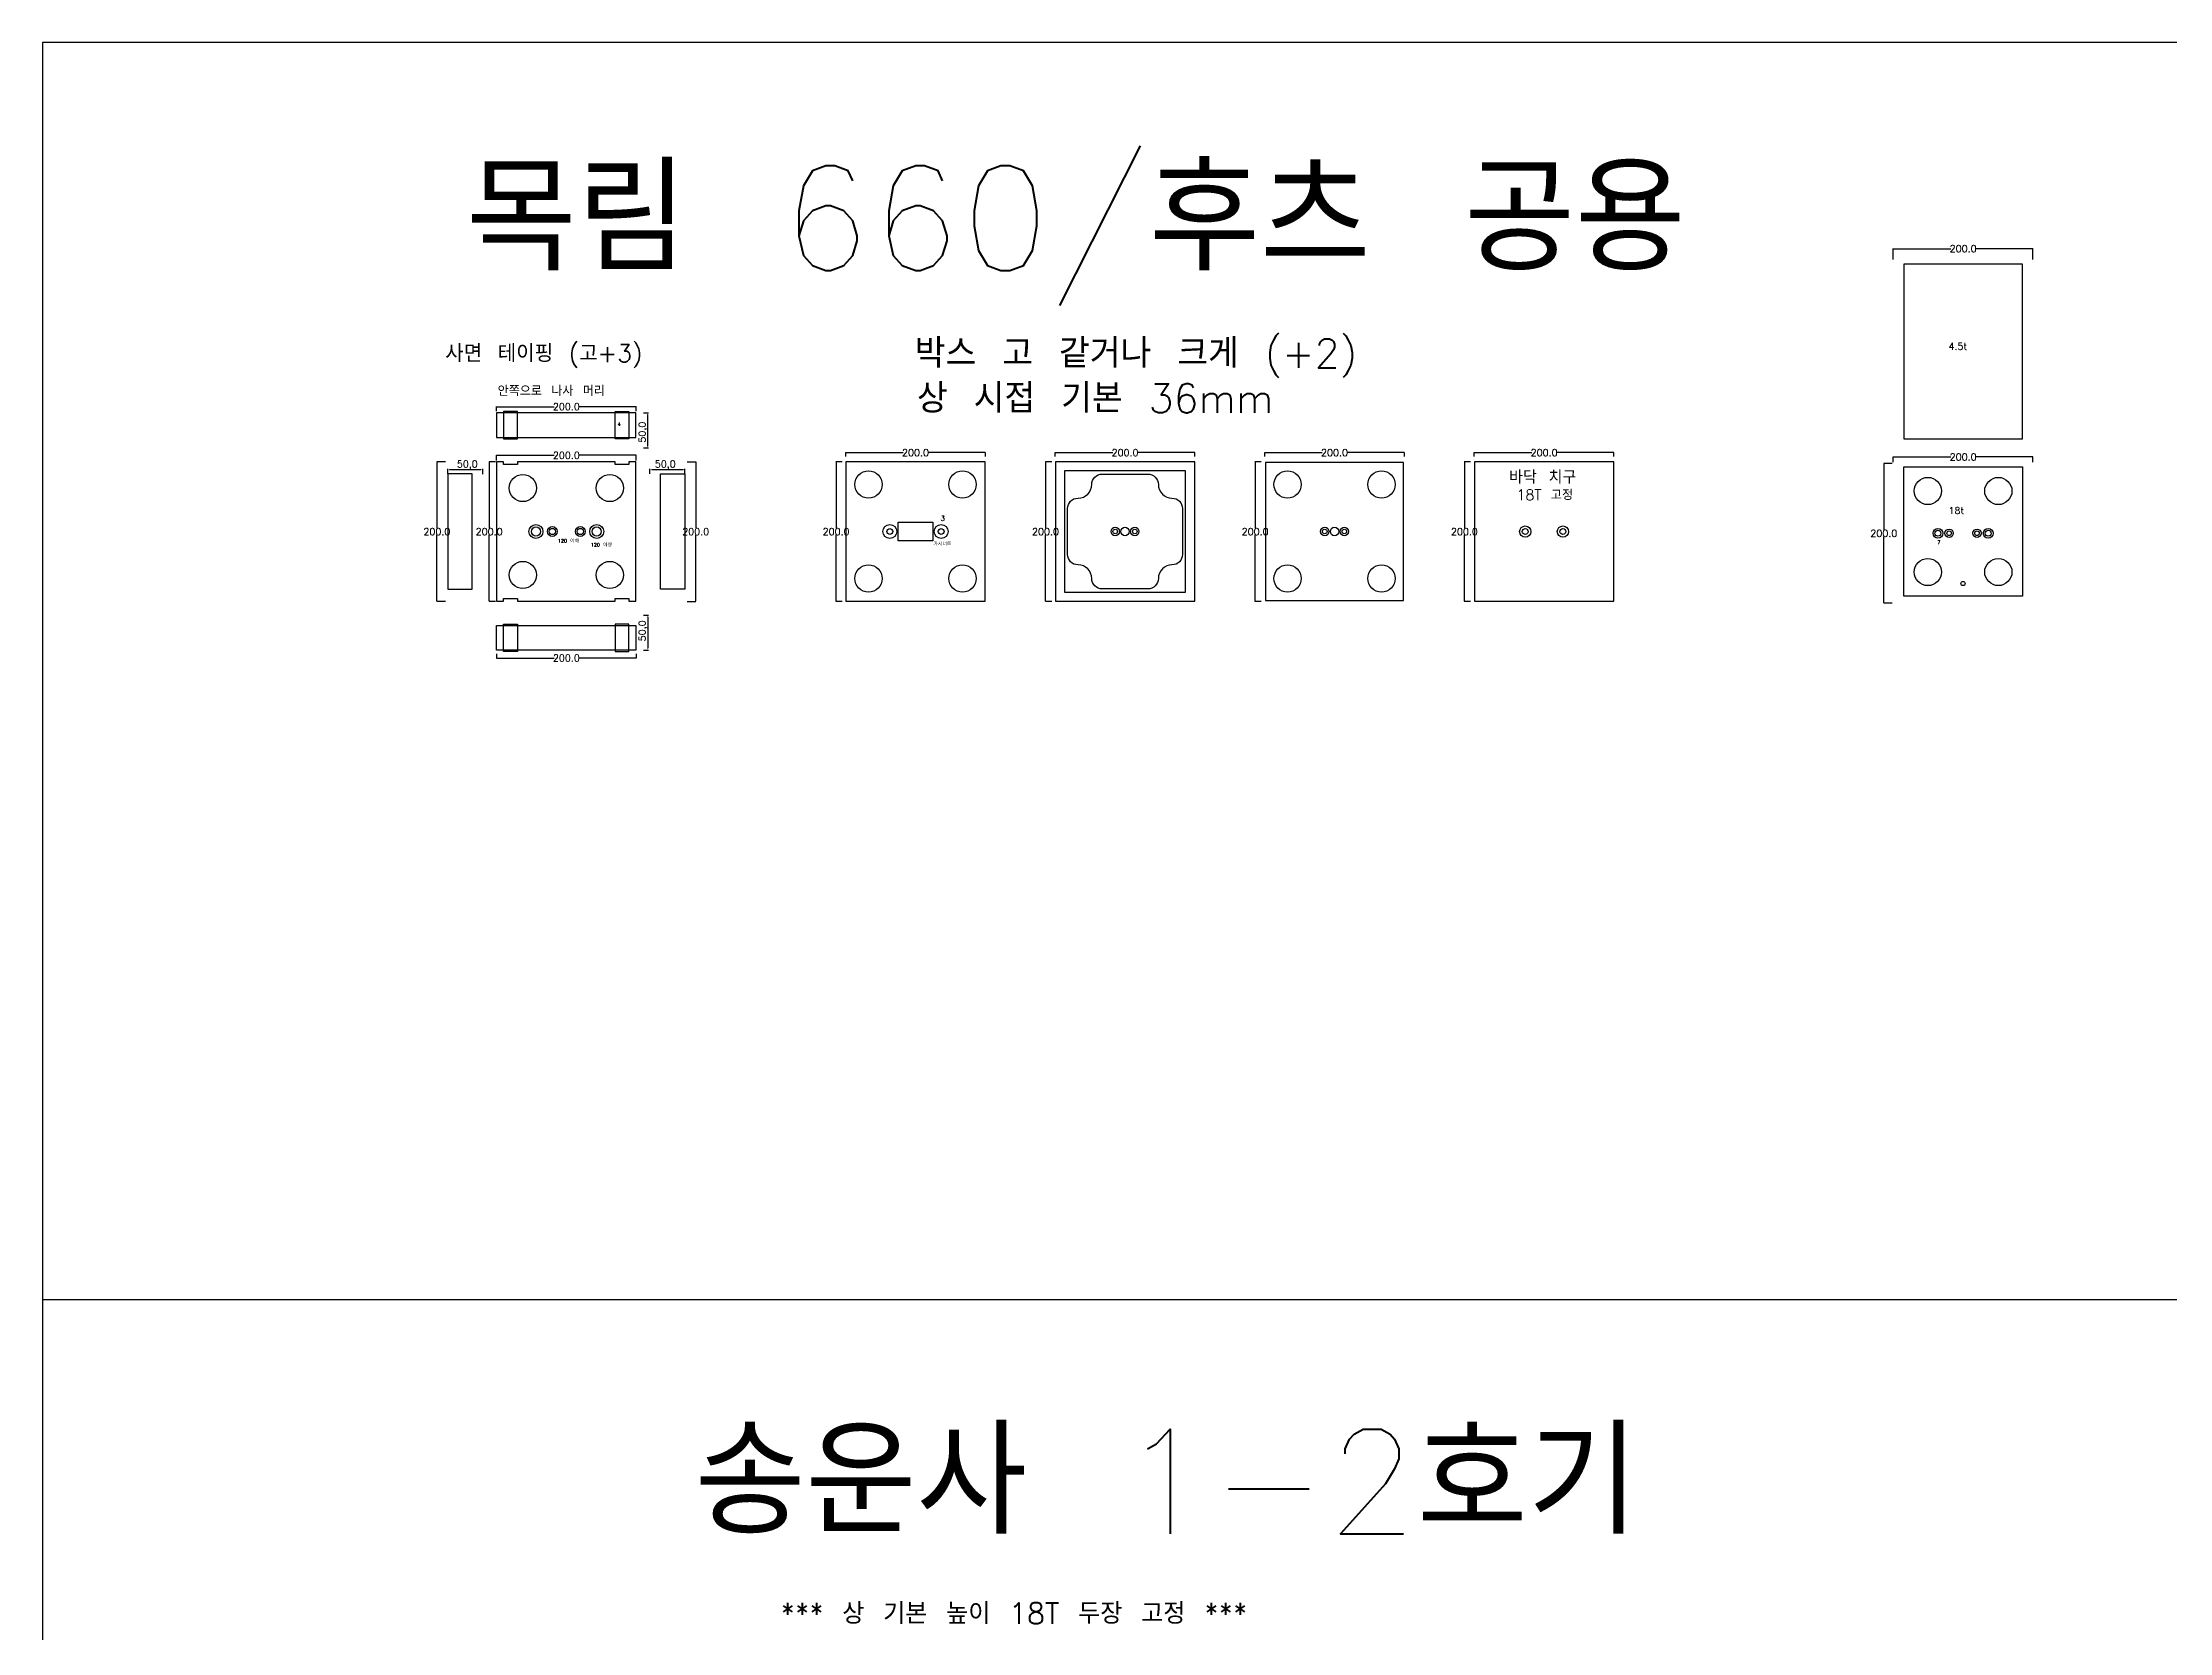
# Model space of a CAD drawing. Header units: millimetres. Extents: x 8462 to 28262, y 7372 to 16372.
# Drawn here: x 8462 to 11508, y 14096 to 16372 of the extents above; entities that cross this region are included whole.
import ezdxf

# ---------------------------------------------------------------- set-up
doc = ezdxf.new("R2010")
doc.units = ezdxf.units.MM
for name, color, linetype in [('TEXT', 7, 'Continuous'), ('볼트 구멍', 7, 'Continuous'), ('치구', 7, 'Continuous'), ('치수', 7, 'Continuous')]:
    doc.layers.add(name, color=color, linetype=linetype)
doc.styles.get("Standard").update_dxf_attribs({"font": 'txt.shx', "bigfont": 'whgtxt.shx'})
doc.dimstyles.new('ISO-25', dxfattribs={"dimtxt": 2.5, "dimasz": 2.5, "dimexe": 1.25, "dimexo": 0.625, "dimtad": 1, "dimtxsty": 'Standard', "dimcen": 2.5, "dimadec": 0, "dimazin": 0, "dimtfac": 1, "dimtmove": 0, "dimatfit": 3, "dimfxl": 0, "dimarcsym": 0})
doc.dimstyles.get("Standard").update_dxf_attribs({"dimtxt": 7, "dimasz": 0.18, "dimexe": 0.18, "dimexo": 0.0625, "dimgap": 0.09, "dimtad": 0, "dimtih": 1, "dimtoh": 1, "dimdec": 1, "dimzin": 0, "dimdsep": 46, "dimtxsty": 'Standard', "dimcen": 0.09, "dimadec": 0, "dimazin": 0, "dimtfac": 1, "dimtdec": 1, "dimtofl": 0, "dimtmove": 0, "dimatfit": 3, "dimfxl": 0, "dimtolj": 1, "dimtzin": 0, "dimarcsym": 0})

# ---------------------------------------------------------------- blocks, each defined once
blk = doc.blocks.new('*D745')
at = {"layer": 'Defpoints', "color": 0}
for p in [(9612.3, 15778.9), (9812.3, 15784.8), (9812.3, 15778.9)]:
    blk.add_point(p, dxfattribs=at)
at = {"layer": '치수', "color": 0, "lineweight": -2}
for p, q in [((9612.3, 15779), (9612.3, 15785)), ((9612.4, 15784.8), (9694.7, 15784.8)), ((9812.1, 15784.8), (9729.9, 15784.8)), ((9812.3, 15779), (9812.3, 15785))]:
    blk.add_line(p, q, dxfattribs=at)
at = {"layer": '치수', "color": 0}
for points in [[(9612.4, 15784.8), (9612.4, 15784.8), (9612.3, 15784.8)], [(9812.1, 15784.8), (9812.1, 15784.8), (9812.3, 15784.8)]]:
    blk.add_solid(points, dxfattribs=at)
at = {"layer": '치수', "color": 0, "insert": (9712.3, 15784.8), "char_height": 10, "attachment_point": 5}
blk.add_mtext('\\A1;200.0', dxfattribs=at)
blk = doc.blocks.new('*D742')
at = {"layer": 'Defpoints', "color": 0}
for p in [(9112.3, 15844), (9312.3, 15850.4), (9312.3, 15844)]:
    blk.add_point(p, dxfattribs=at)
at = {"layer": '치수', "color": 0, "lineweight": -2}
for p, q in [((9112.3, 15844.1), (9112.3, 15850.6)), ((9112.4, 15850.4), (9194.7, 15850.4)), ((9312.1, 15850.4), (9229.9, 15850.4)), ((9312.3, 15844.1), (9312.3, 15850.6))]:
    blk.add_line(p, q, dxfattribs=at)
at = {"layer": '치수', "color": 0}
for points in [[(9112.4, 15850.4), (9112.4, 15850.4), (9112.3, 15850.4)], [(9312.1, 15850.4), (9312.1, 15850.4), (9312.3, 15850.4)]]:
    blk.add_solid(points, dxfattribs=at)
at = {"layer": '치수', "color": 0, "insert": (9212.3, 15850.4), "char_height": 10, "attachment_point": 5}
blk.add_mtext('\\A1;200.0', dxfattribs=at)
blk = doc.blocks.new('*D741')
at = {"layer": 'Defpoints', "color": 0}
for p in [(9312.3, 15781), (9112.3, 15773.6), (9312.3, 15773.6)]:
    blk.add_point(p, dxfattribs=at)
at = {"layer": '치수', "color": 0, "lineweight": -2}
for p, q in [((9112.3, 15773.7), (9112.3, 15781.2)), ((9112.4, 15781), (9194.7, 15781)), ((9312.1, 15781), (9229.9, 15781)), ((9312.3, 15773.7), (9312.3, 15781.2))]:
    blk.add_line(p, q, dxfattribs=at)
at = {"layer": '치수', "color": 0}
for points in [[(9112.4, 15781.1), (9112.4, 15781), (9112.3, 15781)], [(9312.1, 15781.1), (9312.1, 15781), (9312.3, 15781)]]:
    blk.add_solid(points, dxfattribs=at)
at = {"layer": '치수', "color": 0, "insert": (9212.3, 15781), "char_height": 10, "attachment_point": 5}
blk.add_mtext('\\A1;200.0', dxfattribs=at)
blk = doc.blocks.new('*D734')
at = {"layer": 'Defpoints', "color": 0}
for p in [(9112.3, 15497), (9312.3, 15497), (9312.3, 15490.6)]:
    blk.add_point(p, dxfattribs=at)
at = {"layer": '치수', "color": 0, "lineweight": -2}
for p, q in [((9112.3, 15496.9), (9112.3, 15490.4)), ((9112.4, 15490.6), (9194.7, 15490.6)), ((9312.1, 15490.6), (9229.9, 15490.6)), ((9312.3, 15496.9), (9312.3, 15490.4))]:
    blk.add_line(p, q, dxfattribs=at)
at = {"layer": '치수', "color": 0}
for points in [[(9112.4, 15490.6), (9112.4, 15490.5), (9112.3, 15490.6)], [(9312.1, 15490.6), (9312.1, 15490.5), (9312.3, 15490.6)]]:
    blk.add_solid(points, dxfattribs=at)
at = {"layer": '치수', "color": 0, "insert": (9212.3, 15490.6), "char_height": 10, "attachment_point": 5}
blk.add_mtext('\\A1;200.0', dxfattribs=at)
blk = doc.blocks.new('*D743')
at = {"layer": 'Defpoints', "color": 0}
for p in [(9042.5, 15760.3), (9042.5, 15753.6), (9092.5, 15753.5)]:
    blk.add_point(p, dxfattribs=at)
at = {"layer": '치수', "color": 0, "lineweight": -2}
for p, q in [((9042.5, 15754.2), (9042.5, 15761.6)), ((9090, 15760.3), (9045, 15760.3)), ((9092.5, 15754.1), (9092.5, 15761.6))]:
    blk.add_line(p, q, dxfattribs=at)
at = {"layer": '치수', "color": 0}
for points in [[(9045, 15760.7), (9045, 15759.9), (9042.5, 15760.3)], [(9090, 15760.7), (9090, 15759.9), (9092.5, 15760.3)]]:
    blk.add_solid(points, dxfattribs=at)
at = {"layer": '치수', "color": 0, "insert": (9070.5, 15766.8), "char_height": 10, "attachment_point": 5}
blk.add_mtext('50,0', dxfattribs=at)
blk = doc.blocks.new('*D733')
at = {"layer": 'Defpoints', "color": 0}
for p in [(9110.8, 15771.8), (9101.7, 15571.8), (9110.8, 15571.8)]:
    blk.add_point(p, dxfattribs=at)
at = {"layer": '치수', "color": 0, "lineweight": -2}
for p, q in [((9110.7, 15771.8), (9101.6, 15771.8)), ((9101.7, 15771.6), (9101.7, 15676.9)), ((9101.7, 15572), (9101.7, 15666.7)), ((9110.7, 15571.8), (9101.6, 15571.8))]:
    blk.add_line(p, q, dxfattribs=at)
at = {"layer": '치수', "color": 0}
for points in [[(9101.7, 15771.6), (9101.8, 15771.6), (9101.7, 15771.8)], [(9101.7, 15572), (9101.8, 15572), (9101.7, 15571.8)]]:
    blk.add_solid(points, dxfattribs=at)
at = {"layer": '치수', "color": 0, "insert": (9101.7, 15671.8), "char_height": 10, "attachment_point": 5}
blk.add_mtext('\\A1;200.0', dxfattribs=at)
blk = doc.blocks.new('*D730')
at = {"layer": 'Defpoints', "color": 0}
for p in [(9039.1, 15771.8), (9027, 15571.8), (9039.1, 15571.8)]:
    blk.add_point(p, dxfattribs=at)
at = {"layer": '치수', "color": 0, "lineweight": -2}
for p, q in [((9039.1, 15771.8), (9026.9, 15771.8)), ((9027, 15771.6), (9027, 15676.9)), ((9027, 15572), (9027, 15666.7)), ((9039.1, 15571.8), (9026.9, 15571.8))]:
    blk.add_line(p, q, dxfattribs=at)
at = {"layer": '치수', "color": 0}
for points in [[(9027, 15771.6), (9027.1, 15771.6), (9027, 15771.8)], [(9027, 15572), (9027.1, 15572), (9027, 15571.8)]]:
    blk.add_solid(points, dxfattribs=at)
at = {"layer": '치수', "color": 0, "insert": (9027, 15671.8), "char_height": 10, "attachment_point": 5}
blk.add_mtext('\\A1;200.0', dxfattribs=at)
blk = doc.blocks.new('*D735')
at = {"layer": 'Defpoints', "color": 0}
for p in [(9321.9, 15552.1), (9321.9, 15502.1), (9328.8, 15502.1)]:
    blk.add_point(p, dxfattribs=at)
at = {"layer": '치수', "color": 0, "lineweight": -2}
for p, q in [((9322.6, 15552.1), (9330.1, 15552.1)), ((9328.8, 15549.6), (9328.8, 15504.6)), ((9322.6, 15502.1), (9330.1, 15502.1))]:
    blk.add_line(p, q, dxfattribs=at)
at = {"layer": '치수', "color": 0}
for points in [[(9328.4, 15549.6), (9329.3, 15549.6), (9328.8, 15552.1)], [(9328.4, 15504.6), (9329.3, 15504.6), (9328.8, 15502.1)]]:
    blk.add_solid(points, dxfattribs=at)
at = {"layer": '치수', "color": 0, "insert": (9322.4, 15529.6), "char_height": 10, "attachment_point": 5, "rotation": 90}
blk.add_mtext('50,0', dxfattribs=at)
blk = doc.blocks.new('*D740')
at = {"layer": 'Defpoints', "color": 0}
for p in [(9321.9, 15841.6), (9328.8, 15841.6), (9321.9, 15791.6)]:
    blk.add_point(p, dxfattribs=at)
at = {"layer": '치수', "color": 0, "lineweight": -2}
for p, q in [((9322.6, 15841.6), (9330.1, 15841.6)), ((9328.8, 15794.1), (9328.8, 15839.1)), ((9322.6, 15791.6), (9330.1, 15791.6))]:
    blk.add_line(p, q, dxfattribs=at)
at = {"layer": '치수', "color": 0}
for points in [[(9328.4, 15839.1), (9329.3, 15839.1), (9328.8, 15841.6)], [(9328.4, 15794.1), (9329.3, 15794.1), (9328.8, 15791.6)]]:
    blk.add_solid(points, dxfattribs=at)
at = {"layer": '치수', "color": 0, "insert": (9322.4, 15814.1), "char_height": 10, "attachment_point": 5, "rotation": 90}
blk.add_mtext('50,0', dxfattribs=at)
blk = doc.blocks.new('*D739')
at = {"layer": 'Defpoints', "color": 0}
for p in [(9332, 15753.6), (9382, 15760.4), (9382, 15753.6)]:
    blk.add_point(p, dxfattribs=at)
at = {"layer": '치수', "color": 0, "lineweight": -2}
for p, q in [((9332, 15754.2), (9332, 15761.7)), ((9334.5, 15760.4), (9379.5, 15760.4)), ((9382, 15754.2), (9382, 15761.7))]:
    blk.add_line(p, q, dxfattribs=at)
at = {"layer": '치수', "color": 0}
for points in [[(9334.5, 15760.8), (9334.5, 15760), (9332, 15760.4)], [(9379.5, 15760.8), (9379.5, 15760), (9382, 15760.4)]]:
    blk.add_solid(points, dxfattribs=at)
at = {"layer": '치수', "color": 0, "insert": (9354, 15766.9), "char_height": 10, "attachment_point": 5}
blk.add_mtext('50,0', dxfattribs=at)
blk = doc.blocks.new('*D732')
at = {"layer": 'Defpoints', "color": 0}
for p in [(9385.4, 15771.8), (9385.4, 15571.8), (9397.5, 15571.8)]:
    blk.add_point(p, dxfattribs=at)
at = {"layer": '치수', "color": 0, "lineweight": -2}
for p, q in [((9385.5, 15771.8), (9397.7, 15771.8)), ((9397.5, 15771.6), (9397.5, 15676.9)), ((9397.5, 15572), (9397.5, 15666.7)), ((9385.5, 15571.8), (9397.7, 15571.8))]:
    blk.add_line(p, q, dxfattribs=at)
at = {"layer": '치수', "color": 0}
for points in [[(9397.5, 15771.6), (9397.5, 15771.6), (9397.5, 15771.8)], [(9397.5, 15572), (9397.5, 15572), (9397.5, 15571.8)]]:
    blk.add_solid(points, dxfattribs=at)
at = {"layer": '치수', "color": 0, "insert": (9397.5, 15671.8), "char_height": 10, "attachment_point": 5}
blk.add_mtext('\\A1;200.0', dxfattribs=at)
blk = doc.blocks.new('*D731')
at = {"layer": 'Defpoints', "color": 0}
for p in [(9607.4, 15771.8), (9598.5, 15571.8), (9607.4, 15571.8)]:
    blk.add_point(p, dxfattribs=at)
at = {"layer": '치수', "color": 0, "lineweight": -2}
for p, q in [((9607.3, 15771.8), (9598.3, 15771.8)), ((9598.5, 15771.6), (9598.5, 15676.9)), ((9598.5, 15572), (9598.5, 15666.7)), ((9607.3, 15571.8), (9598.3, 15571.8))]:
    blk.add_line(p, q, dxfattribs=at)
at = {"layer": '치수', "color": 0}
for points in [[(9598.4, 15771.6), (9598.5, 15771.6), (9598.5, 15771.8)], [(9598.4, 15572), (9598.5, 15572), (9598.5, 15571.8)]]:
    blk.add_solid(points, dxfattribs=at)
at = {"layer": '치수', "color": 0, "insert": (9598.5, 15671.8), "char_height": 10, "attachment_point": 5}
blk.add_mtext('\\A1;200.0', dxfattribs=at)
blk = doc.blocks.new('*D749')
at = {"layer": 'Defpoints', "color": 0}
for p in [(10212.3, 15778.9), (10412.3, 15784.8), (10412.3, 15778.9)]:
    blk.add_point(p, dxfattribs=at)
at = {"layer": '치수', "color": 0, "lineweight": -2}
for p, q in [((10212.3, 15779), (10212.3, 15785)), ((10212.4, 15784.8), (10294.7, 15784.8)), ((10412.1, 15784.8), (10329.9, 15784.8)), ((10412.3, 15779), (10412.3, 15785))]:
    blk.add_line(p, q, dxfattribs=at)
at = {"layer": '치수', "color": 0}
for points in [[(10212.4, 15784.8), (10212.4, 15784.8), (10212.3, 15784.8)], [(10412.1, 15784.8), (10412.1, 15784.8), (10412.3, 15784.8)]]:
    blk.add_solid(points, dxfattribs=at)
at = {"layer": '치수', "color": 0, "insert": (10312.3, 15784.8), "char_height": 10, "attachment_point": 5}
blk.add_mtext('\\A1;200.0', dxfattribs=at)
blk = doc.blocks.new('*D744')
at = {"layer": 'Defpoints', "color": 0}
for p in [(9912.3, 15778.9), (10112.3, 15784.8), (10112.3, 15778.9)]:
    blk.add_point(p, dxfattribs=at)
at = {"layer": '치수', "color": 0, "lineweight": -2}
for p, q in [((9912.3, 15779), (9912.3, 15785)), ((9912.4, 15784.8), (9994.7, 15784.8)), ((10112.1, 15784.8), (10029.9, 15784.8)), ((10112.3, 15779), (10112.3, 15785))]:
    blk.add_line(p, q, dxfattribs=at)
at = {"layer": '치수', "color": 0}
for points in [[(9912.4, 15784.8), (9912.4, 15784.8), (9912.3, 15784.8)], [(10112.1, 15784.8), (10112.1, 15784.8), (10112.3, 15784.8)]]:
    blk.add_solid(points, dxfattribs=at)
at = {"layer": '치수', "color": 0, "insert": (10012.3, 15784.8), "char_height": 10, "attachment_point": 5}
blk.add_mtext('\\A1;200.0', dxfattribs=at)
blk = doc.blocks.new('*D729')
at = {"layer": 'Defpoints', "color": 0}
for p in [(9907.4, 15771.8), (9898.5, 15571.8), (9907.4, 15571.8)]:
    blk.add_point(p, dxfattribs=at)
at = {"layer": '치수', "color": 0, "lineweight": -2}
for p, q in [((9907.3, 15771.8), (9898.3, 15771.8)), ((9898.5, 15771.6), (9898.5, 15676.9)), ((9898.5, 15572), (9898.5, 15666.7)), ((9907.3, 15571.8), (9898.3, 15571.8))]:
    blk.add_line(p, q, dxfattribs=at)
at = {"layer": '치수', "color": 0}
for points in [[(9898.4, 15771.6), (9898.5, 15771.6), (9898.5, 15771.8)], [(9898.4, 15572), (9898.5, 15572), (9898.5, 15571.8)]]:
    blk.add_solid(points, dxfattribs=at)
at = {"layer": '치수', "color": 0, "insert": (9898.5, 15671.8), "char_height": 10, "attachment_point": 5}
blk.add_mtext('\\A1;200.0', dxfattribs=at)
blk = doc.blocks.new('*D728')
at = {"layer": 'Defpoints', "color": 0}
for p in [(10207.4, 15771.8), (10198.5, 15571.8), (10207.4, 15571.8)]:
    blk.add_point(p, dxfattribs=at)
at = {"layer": '치수', "color": 0, "lineweight": -2}
for p, q in [((10207.3, 15771.8), (10198.3, 15771.8)), ((10198.5, 15771.6), (10198.5, 15676.9)), ((10198.5, 15572), (10198.5, 15666.7)), ((10207.3, 15571.8), (10198.3, 15571.8))]:
    blk.add_line(p, q, dxfattribs=at)
at = {"layer": '치수', "color": 0}
for points in [[(10198.4, 15771.6), (10198.5, 15771.6), (10198.5, 15771.8)], [(10198.4, 15572), (10198.5, 15572), (10198.5, 15571.8)]]:
    blk.add_solid(points, dxfattribs=at)
at = {"layer": '치수', "color": 0, "insert": (10198.5, 15671.8), "char_height": 10, "attachment_point": 5}
blk.add_mtext('\\A1;200.0', dxfattribs=at)
blk = doc.blocks.new('*D748')
at = {"layer": 'Defpoints', "color": 0}
for p in [(10512.3, 15778.9), (10712.3, 15784.8), (10712.3, 15778.9)]:
    blk.add_point(p, dxfattribs=at)
at = {"layer": '치수', "color": 0, "lineweight": -2}
for p, q in [((10512.3, 15779), (10512.3, 15785)), ((10512.4, 15784.8), (10594.7, 15784.8)), ((10712.1, 15784.8), (10629.9, 15784.8)), ((10712.3, 15779), (10712.3, 15785))]:
    blk.add_line(p, q, dxfattribs=at)
at = {"layer": '치수', "color": 0}
for points in [[(10512.4, 15784.8), (10512.4, 15784.8), (10512.3, 15784.8)], [(10712.1, 15784.8), (10712.1, 15784.8), (10712.3, 15784.8)]]:
    blk.add_solid(points, dxfattribs=at)
at = {"layer": '치수', "color": 0, "insert": (10612.3, 15784.8), "char_height": 10, "attachment_point": 5}
blk.add_mtext('\\A1;200.0', dxfattribs=at)
blk = doc.blocks.new('*D747')
at = {"layer": 'Defpoints', "color": 0}
for p in [(10507.1, 15771.8), (10498.2, 15571.8), (10507.1, 15571.8)]:
    blk.add_point(p, dxfattribs=at)
at = {"layer": '치수', "color": 0, "lineweight": -2}
for p, q in [((10507.1, 15771.8), (10498, 15771.8)), ((10498.2, 15771.6), (10498.2, 15676.9)), ((10498.2, 15572), (10498.2, 15666.7)), ((10507.1, 15571.8), (10498, 15571.8))]:
    blk.add_line(p, q, dxfattribs=at)
at = {"layer": '치수', "color": 0}
for points in [[(10498.2, 15771.6), (10498.3, 15771.6), (10498.2, 15771.8)], [(10498.2, 15572), (10498.3, 15572), (10498.2, 15571.8)]]:
    blk.add_solid(points, dxfattribs=at)
at = {"layer": '치수', "color": 0, "insert": (10498.2, 15671.8), "char_height": 10, "attachment_point": 5}
blk.add_mtext('\\A1;200.0', dxfattribs=at)
blk = doc.blocks.new('*D751')
at = {"layer": 'Defpoints', "color": 0}
for p in [(11312.3, 15778.5), (11112.3, 15771.1), (11312.3, 15771.1)]:
    blk.add_point(p, dxfattribs=at)
at = {"layer": '치수', "color": 0, "lineweight": -2}
for p, q in [((11112.3, 15771.2), (11112.3, 15778.7)), ((11112.4, 15778.5), (11194.7, 15778.5)), ((11312.1, 15778.5), (11229.9, 15778.5)), ((11312.3, 15771.2), (11312.3, 15778.7))]:
    blk.add_line(p, q, dxfattribs=at)
at = {"layer": '치수', "color": 0}
for points in [[(11112.4, 15778.6), (11112.4, 15778.5), (11112.3, 15778.5)], [(11312.1, 15778.6), (11312.1, 15778.5), (11312.3, 15778.5)]]:
    blk.add_solid(points, dxfattribs=at)
at = {"layer": '치수', "color": 0, "insert": (11212.3, 15778.5), "char_height": 10, "attachment_point": 5}
blk.add_mtext('\\A1;200.0', dxfattribs=at)
blk = doc.blocks.new('*D746')
at = {"layer": 'Defpoints', "color": 0}
for p in [(11110.8, 15769.3), (11098.7, 15569.3), (11110.8, 15569.3)]:
    blk.add_point(p, dxfattribs=at)
at = {"layer": '치수', "color": 0, "lineweight": -2}
for p, q in [((11110.7, 15769.3), (11098.6, 15769.3)), ((11098.7, 15769.1), (11098.7, 15674.4)), ((11098.7, 15569.5), (11098.7, 15664.2)), ((11110.7, 15569.3), (11098.6, 15569.3))]:
    blk.add_line(p, q, dxfattribs=at)
at = {"layer": '치수', "color": 0}
for points in [[(11098.7, 15769.1), (11098.8, 15769.1), (11098.7, 15769.3)], [(11098.7, 15569.5), (11098.8, 15569.5), (11098.7, 15569.3)]]:
    blk.add_solid(points, dxfattribs=at)
at = {"layer": '치수', "color": 0, "insert": (11098.7, 15669.3), "char_height": 10, "attachment_point": 5}
blk.add_mtext('\\A1;200.0', dxfattribs=at)
blk = doc.blocks.new('*D750')
at = {"layer": 'Defpoints', "color": 0}
for p in [(11112.3, 16060.9), (11312.3, 16076.6), (11312.3, 16060.9)]:
    blk.add_point(p, dxfattribs=at)
at = {"layer": '치수', "color": 0, "lineweight": -2}
for p, q in [((11112.3, 16061), (11112.3, 16076.8)), ((11112.4, 16076.6), (11194.7, 16076.6)), ((11312.1, 16076.6), (11229.9, 16076.6)), ((11312.3, 16061), (11312.3, 16076.8))]:
    blk.add_line(p, q, dxfattribs=at)
at = {"layer": '치수', "color": 0}
for points in [[(11112.4, 16076.7), (11112.4, 16076.6), (11112.3, 16076.6)], [(11312.1, 16076.7), (11312.1, 16076.6), (11312.3, 16076.6)]]:
    blk.add_solid(points, dxfattribs=at)
at = {"layer": '치수', "color": 0, "insert": (11212.3, 16076.6), "char_height": 10, "attachment_point": 5}
blk.add_mtext('\\A1;200.0', dxfattribs=at)

msp = doc.modelspace()

# ---------------------------------------------------------------- linework, layer by layer
at = {"color": 6}
for p, q in [((28262.267, 16371.825), (8462.267, 16371.825)), ((8462.267, 16371.825), (8462.267, 7371.825)), ((28262.267, 14571.825), (8462.267, 14571.825))]:
    msp.add_line(p, q, dxfattribs=at)
at = {"layer": '볼트 구멍', "color": 3}
msp.add_lwpolyline([(9737.267, 15658.325), (9687.267, 15658.325), (9687.267, 15685.325), (9737.267, 15685.325)], close=True, dxfattribs=at)
at = {"layer": '볼트 구멍', "color": 2}
for centre, radius in [((9168.767, 15671.825), 10), ((9192.267, 15671.825), 7), ((9232.267, 15671.825), 7), ((9255.767, 15671.825), 10)]:
    msp.add_circle(centre, radius, dxfattribs=at)
at = {"layer": '볼트 구멍', "color": 3}
for centre, radius in [((9168.767, 15671.825), 6.5), ((9192.267, 15671.825), 4.5), ((9232.267, 15671.825), 4.5), ((9255.767, 15671.825), 6.5), ((9675.517, 15671.825), 4.25), ((9749.017, 15671.825), 4.25), ((9998.267, 15671.825), 3.25), ((10012.267, 15671.825), 6), ((10026.267, 15671.825), 3.25), ((10298.267, 15671.825), 3.25), ((10312.267, 15671.825), 6), ((10326.267, 15671.825), 3.25), ((10585.267, 15671.762), 4.25), ((10639.267, 15671.762), 4.25), ((11176.267, 15669.325), 4.25), ((11192.267, 15669.325), 3.25), ((11232.267, 15669.325), 3.25), ((11248.267, 15669.325), 4.25)]:
    msp.add_circle(centre, radius, dxfattribs=at)
at = {"layer": '볼트 구멍', "color": 1}
for centre, radius in [((9675.517, 15671.825), 10), ((9749.017, 15671.825), 10), ((11176.267, 15669.325), 7), ((11248.267, 15669.325), 7)]:
    msp.add_circle(centre, radius, dxfattribs=at)
at = {"layer": '볼트 구멍', "color": 6}
for centre, radius in [((9998.267, 15671.825), 6), ((10026.267, 15671.825), 6), ((10298.267, 15671.825), 6), ((10326.267, 15671.825), 6), ((10585.267, 15671.762), 8), ((10639.267, 15671.762), 8), ((11192.267, 15669.325), 6), ((11232.267, 15669.325), 6)]:
    msp.add_circle(centre, radius, dxfattribs=at)
at = {"layer": '치구'}
for points in [[(11127.267, 15804.325), (11297.267, 15804.325), (11297.267, 16054.325), (11127.267, 16054.325)], [(9112.517, 15806.575), (9312.017, 15806.575), (9312.017, 15841.575), (9112.517, 15841.575)], [(9077.517, 15754.175), (9042.517, 15754.175), (9042.517, 15589.475), (9077.517, 15589.475)], [(9112.517, 15572.075), (9122.517, 15572.075), (9122.517, 15576.075), (9142.517, 15576.075), (9142.517, 15572.075), (9282.017, 15572.075), (9282.017, 15576.075), (9302.017, 15576.075), (9302.017, 15572.075), (9312.017, 15572.075), (9312.017, 15771.575), (9302.017, 15771.575), (9302.017, 15767.575), (9282.017, 15767.575), (9282.017, 15771.575), (9142.517, 15771.575), (9142.517, 15767.575), (9122.517, 15767.575), (9122.517, 15771.575), (9112.517, 15771.575)], [(9347.017, 15754.175), (9382.017, 15754.175), (9382.017, 15589.475), (9347.017, 15589.475)], [(9612.517, 15771.575), (9612.517, 15572.075), (9812.017, 15572.075), (9812.017, 15771.575)], [(9912.517, 15771.575), (9912.517, 15572.075), (10112.017, 15572.075), (10112.017, 15771.575)], [(9925.517, 15758.575), (9925.517, 15585.075), (10099.017, 15585.075), (10099.017, 15758.575)], [(10213.517, 15770.575), (10213.517, 15573.075), (10411.017, 15573.075), (10411.017, 15770.575)], [(10512.517, 15771.575), (10512.517, 15572.075), (10712.017, 15572.075), (10712.017, 15771.575)], [(11127.267, 15579.325), (11127.267, 15764.325), (11297.267, 15764.325), (11297.267, 15579.325)], [(9112.517, 15537.075), (9312.017, 15537.075), (9312.017, 15502.075), (9112.517, 15502.075)]]:
    msp.add_lwpolyline(points, close=True, dxfattribs=at)
at = {"layer": '치구', "color": 1}
for points in [[(9122.517, 15804.575), (9142.517, 15804.575), (9142.517, 15843.572), (9122.517, 15843.572)], [(9302.017, 15804.575), (9282.017, 15804.575), (9282.017, 15843.572), (9302.017, 15843.572)], [(9122.517, 15539.075), (9142.517, 15539.075), (9142.517, 15500.077), (9122.517, 15500.077)], [(9302.017, 15539.075), (9282.017, 15539.075), (9282.017, 15500.077), (9302.017, 15500.077)]]:
    msp.add_lwpolyline(points, close=True, dxfattribs=at)
at = {"layer": '치구'}
msp.add_lwpolyline([(9979.517, 15754.075), (10045.017, 15754.075, -0.41421365), (10060.017, 15739.075, 0.41421347), (10079.517, 15719.575, -0.41421338), (10094.517, 15704.575), (10094.517, 15639.075, -0.41421338), (10079.517, 15624.075, 0.41421347), (10060.017, 15604.575, -0.41421365), (10045.017, 15589.575), (9979.517, 15589.575, -0.41421365), (9964.517, 15604.575, 0.41421347), (9945.017, 15624.075, -0.41421338), (9930.017, 15639.075), (9930.017, 15704.575, -0.41421338), (9945.017, 15719.575, 0.41421347), (9964.517, 15739.075, -0.41421365)], format="xyb", close=True, dxfattribs=at)
for centre, radius in [((9150.017, 15734.075), 19.5), ((9274.517, 15734.075), 19.5), ((9645.017, 15739.075), 19.5), ((9779.517, 15739.075), 19.5), ((10245.017, 15739.075), 19.5), ((10379.517, 15739.075), 19.5), ((11161.767, 15729.825), 19.5), ((11262.767, 15729.825), 19.5), ((9150.017, 15609.575), 19.5), ((9274.517, 15609.575), 19.5), ((9645.017, 15604.575), 19.5), ((9779.517, 15604.575), 19.5), ((10245.017, 15604.575), 19.5), ((10379.517, 15604.575), 19.5), ((11161.767, 15613.825), 19.5), ((11262.767, 15613.825), 19.5), ((11212.267, 15597.325), 3)]:
    msp.add_circle(centre, radius, dxfattribs=at)

# ---------------------------------------------------------------- texts
at = {"layer": 'TEXT', "color": 3}
for s, p in [('목림 660/후츠 공용', (9068.538, 16045.315)), ('송운사 1-2호기', (9396.18, 14236.913))]:
    msp.add_text(s, height=150, dxfattribs=at).set_placement(p)
at = {"layer": 'TEXT', "linetype": 'Continuous'}
msp.add_text('사면 테이핑 (고+3)', height=25, dxfattribs=at).set_placement((9038.87, 15914.343))
at = {"layer": 'TEXT', "color": 1}
for s, height, p in [('박스 고 같거나 크게 (+2)', 41.66667, (9711.131, 15906.129)), ('4.5t', 10, (11191.404, 15931.922)), ('안쪽으로 나사 머리', 15, (9113.921, 15865.752)), ('상 시접 기본 36mm', 41.66667, (9714.275, 15841.725)), ('4', 5, (9285.829, 15822.876)), ('3', 7, (9748.289, 15687.068)), ('18t', 10, (11191.404, 15696.889)), ('120 이하', 5, (9200.288, 15655.937)), ('가시너트', 5, (9737.874, 15651.519)), ('7', 5, (11175.408, 15653.717)), ('*** 상 기본 높이 18T 두장 고정 ***', 30, (9518.91, 14107.928))]:
    msp.add_text(s, height=height, dxfattribs=at).set_placement(p)
at = {"layer": 'TEXT', "color": 6, "linetype": 'Continuous'}
msp.add_text('바닥 치구', height=18.75, dxfattribs=at).set_placement((10562.348, 15740.417))
at = {"layer": 'TEXT', "color": 6}
for s, height, p in [('18T 고정', 15, (10572.696, 15716.912)), ('120 이상', 5, (9247.474, 15650.175))]:
    msp.add_text(s, height=height, dxfattribs=at).set_placement(p)

# ---------------------------------------------------------------- dimensions: what is measured, and where the dimension line sits
at = {"layer": '치수', "color": 4}
for base, p1, p2, picture, middle in [((11312.267, 16076.631), (11112.267, 16060.94), (11312.267, 16060.94), '*D750', (11212.267, 16076.631)), ((9312.267, 15781.047), (9112.267, 15773.65), (9312.267, 15773.65), '*D741', (9212.267, 15781.047)), ((9812.267, 15784.815), (9612.267, 15778.932), (9812.267, 15778.932), '*D745', (9712.267, 15784.815)), ((10112.267, 15784.815), (9912.267, 15778.932), (10112.267, 15778.932), '*D744', (10012.267, 15784.815)), ((10412.267, 15784.815), (10212.267, 15778.932), (10412.267, 15778.932), '*D749', (10312.267, 15784.815)), ((10712.267, 15784.815), (10512.267, 15778.932), (10712.267, 15778.932), '*D748', (10612.267, 15784.815)), ((11312.267, 15778.547), (11112.267, 15771.15), (11312.267, 15771.15), '*D751', (11212.267, 15778.547))]:
    dim = msp.add_linear_dim(base=base, p1=p1, p2=p2, dimstyle='Standard', override={"dimtxt": 10}, dxfattribs=at)
    dim.commit()
    dim.dimension.update_dxf_attribs({"geometry": picture, "text_midpoint": middle})
for base, p1, p2, dimstyle, override, picture, middle in [((9312.267, 15850.397), (9112.267, 15844), (9312.267, 15844), 'Standard', {"dimtxt": 10}, '*D742', (9212.267, 15850.397)), ((9382.017, 15760.402), (9332.017, 15753.625), (9382.017, 15753.625), 'ISO-25', {"dimtxt": 10, "dimdec": 1, "dimzin": 0, "dimtdec": 1}, '*D739', (9354.017, 15760.402)), ((9312.267, 15490.564), (9112.267, 15496.961), (9312.267, 15496.961), 'Standard', {"dimtxt": 10}, '*D734', (9212.267, 15490.564))]:
    dim = msp.add_linear_dim(base=base, p1=p1, p2=p2, dimstyle=dimstyle, override=override, dxfattribs=at)
    dim.commit()
    dim.dimension.update_dxf_attribs({"geometry": picture, "text_midpoint": middle, "dimtype": 160})
for base, p1, p2, angle, picture, middle in [((9328.844, 15841.575), (9321.947, 15791.575), (9321.947, 15841.575), 90, '*D740', (9328.844, 15814.075)), ((9042.517, 15760.302), (9092.517, 15753.525), (9042.517, 15753.625), 180, '*D743', (9070.517, 15760.302)), ((9328.844, 15502.075), (9321.947, 15552.075), (9321.947, 15502.075), 270, '*D735', (9328.844, 15529.575))]:
    dim = msp.add_linear_dim(base=base, p1=p1, p2=p2, angle=angle, dimstyle='ISO-25', override={"dimtxt": 10, "dimdec": 1, "dimzin": 0, "dimtdec": 1}, dxfattribs=at)
    dim.commit()
    dim.dimension.update_dxf_attribs({"geometry": picture, "text_midpoint": middle, "dimtype": 160})
for base, p1, p2, picture, middle in [((9027.049, 15571.825), (9039.119, 15771.825), (9039.119, 15571.825), '*D730', (9027.049, 15671.825)), ((9101.737, 15571.825), (9110.807, 15771.825), (9110.807, 15571.825), '*D733', (9101.737, 15671.825)), ((9397.485, 15571.825), (9385.415, 15771.825), (9385.415, 15571.825), '*D732', (9397.485, 15671.825)), ((9598.471, 15571.825), (9607.376, 15771.825), (9607.376, 15571.825), '*D731', (9598.471, 15671.825)), ((9898.471, 15571.825), (9907.376, 15771.825), (9907.376, 15571.825), '*D729', (9898.471, 15671.825)), ((10198.471, 15571.825), (10207.376, 15771.825), (10207.376, 15571.825), '*D728', (10198.471, 15671.825)), ((10498.221, 15571.825), (10507.126, 15771.825), (10507.126, 15571.825), '*D747', (10498.221, 15671.825)), ((11098.737, 15569.325), (11110.807, 15769.325), (11110.807, 15569.325), '*D746', (11098.737, 15669.325))]:
    dim = msp.add_linear_dim(base=base, p1=p1, p2=p2, angle=90, dimstyle='Standard', override={"dimtxt": 10}, dxfattribs=at)
    dim.commit()
    dim.dimension.update_dxf_attribs({"geometry": picture, "text_midpoint": middle})

doc.saveas('drawing.dxf')
